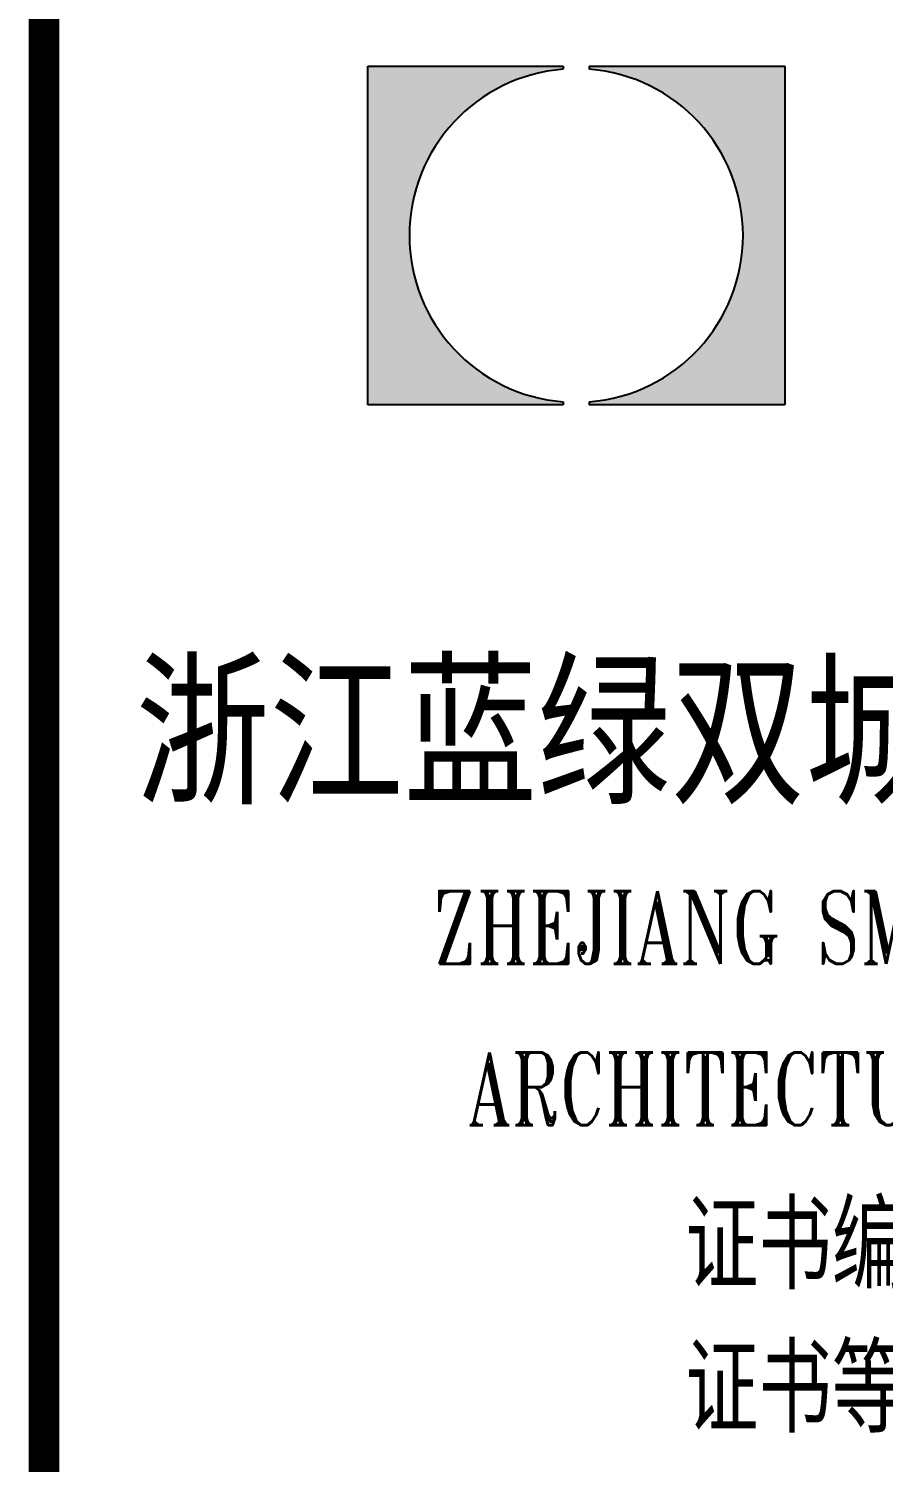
# Model space of a CAD drawing. Extents: x 79570 to 678837, y -1139230 to -612789.
# Drawn here: x 594441 to 597229, y -784275 to -779599 of the extents above; entities that cross this region are included whole.
import ezdxf
from ezdxf.enums import TextEntityAlignment as Align

# ---------------------------------------------------------------- set-up
doc = ezdxf.new("R2010")
doc.units = 0
doc.header["$LTSCALE"] = 1000
doc.header["$MEASUREMENT"] = 0
doc.layers.add('4', color=4, linetype='Continuous')
doc.layers.add('结-图框', color=6, linetype='Continuous')
doc.layers.add('ys-notprint', color=7, linetype='Continuous', plot=False)
doc.styles.add('-黑体', font='simhei.ttf', dxfattribs={"width": 0.8})
doc.styles.add('ROMANT', font='romant__.ttf')
doc.styles.add('蓝绿图框', font='', dxfattribs={"width": 0.7})
doc.styles.get('蓝绿图框').set_extended_font_data('SimSun')

# ---------------------------------------------------------------- blocks, each defined once
blk = doc.blocks.new('template_浙_标准图框A1_A1_0.0000_1bed4683cac0ca9b963c039433737638')
at = {"true_color": 0x1306c6}
h = blk.add_hatch(color=172, dxfattribs=at)
h.dxf.hatch_style = 1
edge = h.paths.add_edge_path()
edge.add_arc((778.3605743929656, 237.5588444123478), 5.44, 94.48079891860814, 265.5192010813918)
edge.add_line((777.9355743932847, 232.1354713844012), (777.9355743932847, 232.033844412348))
edge.add_line((777.9355743932847, 232.0338444123481), (771.5605743932847, 232.0338444123481))
edge.add_line((771.5605743932847, 232.0338444123481), (771.5605743932847, 243.0838444123481))
edge.add_line((771.5605743932847, 243.0838444123456), (777.9355743932847, 243.0838444123456))
edge.add_line((777.9355743932847, 243.0838444123456), (777.9355743932847, 242.9822174402528))
at = {"true_color": 0x09f68f}
h = blk.add_hatch(color=110, dxfattribs=at)
h.dxf.hatch_style = 1
edge = h.paths.add_edge_path()
edge.add_arc((778.3605743929656, 237.5588444123478), 5.44, 274.4807989186081, 445.5192010813918)
edge.add_line((778.7855743932823, 242.9822174402561), (778.7855743932823, 243.0838444123489))
edge.add_line((778.7855743932823, 243.0838444123456), (785.1605743932823, 243.0838444123456))
edge.add_line((785.1605743932823, 243.0838444123456), (785.1605743932823, 232.0338444123456))
edge.add_line((785.1605743932823, 232.0338444123481), (778.7855743932823, 232.0338444123481))
edge.add_line((778.7855743932823, 232.0338444123481), (778.7855743932823, 232.1354713844013))
at = {"color": 172, "true_color": 0x1306c6}
for p, q in [((771.5605743932847, 232.0338444123481), (771.5605743932847, 243.0838444123456)), ((771.5605743932847, 243.0838444123456), (777.9355743932847, 243.0838444123456)), ((777.9355743932847, 232.0338444123481), (771.5605743932847, 232.0338444123481))]:
    blk.add_line(p, q, dxfattribs=at)
at = {"color": 5}
for p, q in [((777.9355743932847, 243.0838444123456), (777.9355743932847, 242.9822174402561)), ((777.9355743932847, 232.1354713844012), (777.9355743932847, 232.0338444123481))]:
    blk.add_line(p, q, dxfattribs=at)
at = {"color": 110, "true_color": 0x09f68f}
for p, q in [((778.7855743932823, 243.0838444123456), (785.1605743932823, 243.0838444123456)), ((778.7855743932823, 243.0838444123456), (778.7855743932823, 242.9822174402561)), ((785.1605743932823, 243.0838444123456), (785.1605743932823, 232.0338444123481)), ((778.7855743932823, 232.1354713844012), (778.7855743932823, 232.0338444123481)), ((785.1605743932823, 232.0338444123481), (778.7855743932823, 232.0338444123481))]:
    blk.add_line(p, q, dxfattribs=at)
at = {"color": 172, "true_color": 0x1306c6}
blk.add_arc((778.3605743929656, 237.5588444123478), 5.44, 94.48079892120089, 265.5192010787991, dxfattribs=at)
at = {"color": 110, "true_color": 0x09f68f}
blk.add_arc((778.3605743929656, 237.5588444123478), 5.44, 274.4807989212009, 85.51920107879911, dxfattribs=at)
at = {"layer": '结-图框', "const_width": 1}
blk.add_lwpolyline([(761.0000040574541, 10.00000255007762), (761.0000040574541, 584.0000025500776)], dxfattribs=at)
at = {"color": 6, "style": '蓝绿图框', "width": 0.7}
for tag, p in [('专业审定', (782.4773289518016, 167.5000025500794)), ('专业审核', (782.4773289517989, 158.5000025500794)), ('项目经理', (782.4773289518016, 149.5000025500776)), ('专业负责', (782.4773289517989, 140.5000025500794)), ('专业校对', (782.4773289518016, 131.5000025500794)), ('专业设计', (782.4773289518016, 122.5000025500794)), ('专业制图', (782.4773289518016, 113.5000025500794))]:
    blk.add_attdef(tag, text='', height=3, dxfattribs=at).set_placement(p, align=Align.MIDDLE)
for tag, height, p in [('日期', 3, (821.4486885150527, 113.5000025500849)), ('建设单位', 3.5, (796.0000040574514, 97.71680751249369)), ('项目名称', 3.5, (796.0036289328946, 76.9574456618684)), ('子项名称', 3.5, (796.2638906376624, 63.68845313682687)), ('图纸名称', 3.5, (796.284507595753, 51.48279787982756)), ('图纸名称', 3.5, (796.3750837075368, 46.45471373741202)), ('图纸名称', 3.5, (796.4762630775367, 41.63660427579816)), ('项目编号', 3, (796.146182278706, 32.7491827509366)), ('图号', 3, (789.2000134241562, 23.50000255008672)), ('修改版次', 3, (823.7478286553469, 23.50000255008672))]:
    blk.add_attdef(tag, text='', height=height, dxfattribs=at).set_placement(p, align=Align.MIDDLE_CENTER)
at = {"layer": 'ys-notprint', "color": 6, "style": '蓝绿图框', "width": 0.7}
for tag, p in [('暖通', (21.08550312612715, 577.8394019365915)), ('电气', (21.02001238455887, 564.8195336493154)), ('给排水', (21.34910817921082, 552.5493582411891)), ('结构', (21.47003237925128, 539.6416676044628)), ('建筑', (21.39971938465533, 526.5294264274689))]:
    blk.add_attdef(tag, text='', height=2.5, rotation=90.78007159280595, dxfattribs=at).set_placement(p, align=Align.MIDDLE)
blk.add_attdef('设计发图章', text='', height=3, dxfattribs=at).set_placement((747.0923638749964, 465.4798797882231), align=Align.MIDDLE)
at = {"layer": '结-图框'}
for s, height, style, width, p in [('浙江蓝绿双城建筑设计有限公司', 4, '-黑体', 0.8, (763.9891752026351, 219.439626765412)), ('ZHEJIANG SMART CITY SMILE CITY', 2.37006, 'ROMANT', 0.7, (773.6853294793336, 213.8095201789747)), (' ARCHITECTURAL DESIGN CO.,LTD', 2.37006, 'ROMANT', 0.7, (773.6792273204092, 208.5463260835841)), ('证书编号:', 2.5, '蓝绿图框', 0.7, (781.9213639114569, 203.4641997051676)), ('证书等级:', 2.5, '蓝绿图框', 0.7, (781.9213639114569, 198.7888919345914))]:
    blk.add_text(s, height=height, dxfattribs=dict(at, style=style, width=width)).set_placement(p)
at = {"layer": '结-图框', "style": '蓝绿图框', "width": 0.7}
for tag, p in [('项目经理', (792.5000040574541, 572.0000025500885)), ('专业负责', (792.5000040574541, 564.0000025500885)), ('专业设计', (792.5000040574541, 556.0000025500885))]:
    blk.add_attdef(tag, text='', height=3.5, dxfattribs=at).set_placement(p, align=Align.MIDDLE_CENTER)

msp = doc.modelspace()

# ---------------------------------------------------------------- block references
at = {"layer": '4', "xscale": 100, "yscale": 100, "zscale": 100}
msp.add_blockref('template_浙_标准图框A1_A1_0.0000_1bed4683cac0ca9b963c039433737638', (518391.3023452464, -804029.6551885018), dxfattribs=at)

doc.saveas('drawing.dxf')
